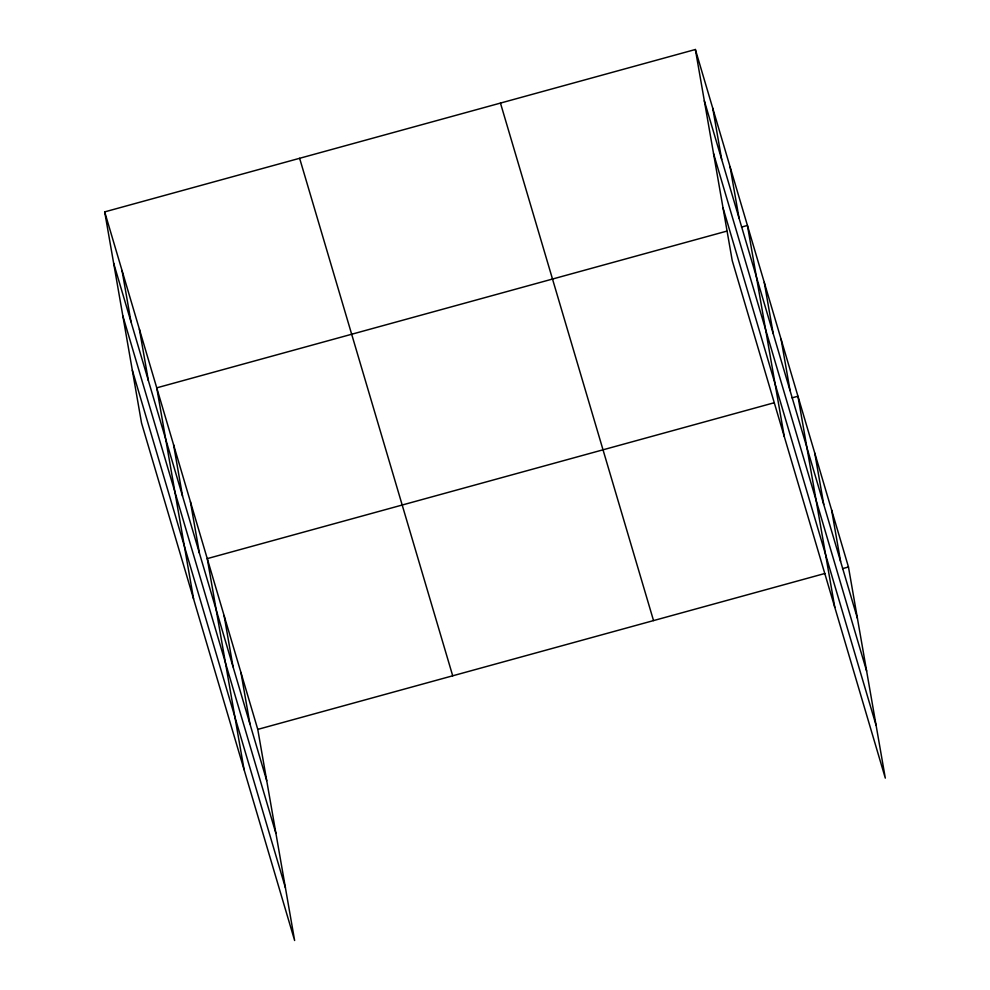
<?xml version="1.0" encoding="UTF-8"?>
<svg xmlns="http://www.w3.org/2000/svg" width="990" height="990" viewBox="0 0 990 990"><rect width="100%" height="100%" fill="white"/><g stroke="black" fill="none" stroke-linecap="round" stroke-linejoin="round"><path stroke-width="1.49" d="M104.692 211.885L257.771 729.395L294.624 940.5L141.533 423.002L104.692 211.885L695.376 49.5L848.467 566.998L885.308 778.115L732.229 260.605L695.376 49.5M726.759 231.14L156.742 387.845L193.582 598.95M741.522 227.081L747.425 225.448L784.278 436.553M774.316 402.72L207.256 558.62L244.097 769.725M792.037 397.856L797.94 396.223L834.793 607.34M257.771 729.395L824.831 573.495M842.552 568.631L848.467 566.998M704.336 100.794L857.414 618.304M713.543 153.537L866.621 671.034M723.022 207.875L876.101 725.373M500.457 103.084L653.536 620.594M299.624 158.301L452.702 675.799M113.652 263.192L266.731 780.689M122.847 315.921L275.925 833.432M132.338 370.26L285.417 887.758M831.625 510.073L840.572 561.38M814.782 453.148L823.742 504.454M781.11 339.298L790.057 390.604M764.268 282.373L773.215 333.68M730.076 166.803L739.035 218.097M712.726 108.145L721.685 159.452M240.941 672.47L249.888 723.764M224.099 615.545L233.046 666.839M190.414 501.695L199.374 552.989M173.584 444.77L182.531 496.064M139.392 329.187L148.351 380.494M122.042 270.542L131.002 321.837"/></g></svg>
